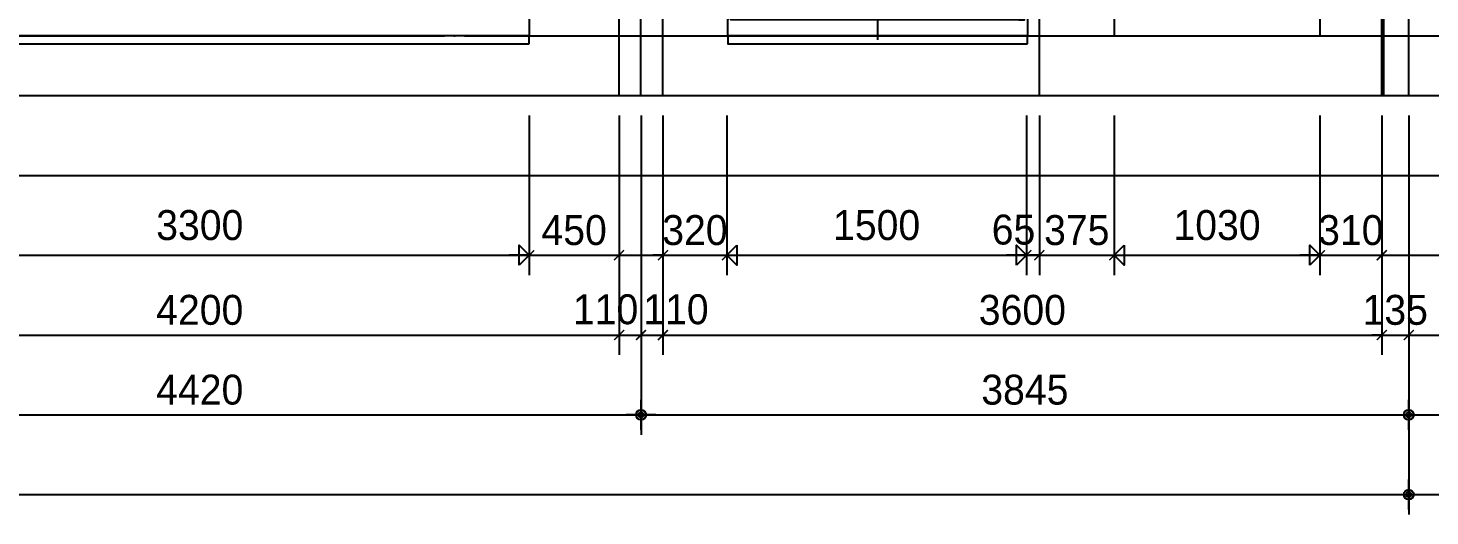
# Model space of a CAD drawing. Header units: millimetres. Extents: x -24416 to 92204, y -190080 to 23760.
# Drawn here: x 76405 to 83426, y -121048 to -118602 of the extents above; entities that cross this region are included whole.
import ezdxf
from ezdxf.xclip import XClip

# ---------------------------------------------------------------- set-up
doc = ezdxf.new("R2010")
doc.units = ezdxf.units.MM
doc.header["$LTSCALE"] = 50
doc.header["$XCLIPFRAME"] = 0
doc.linetypes.add('AUDIT_D_220706163347-0', pattern=[0])
doc.linetypes.add('CEN', pattern=[62, 60, -1, 0, -1])
doc.layers.get('defpoints').update_dxf_attribs({"color": 139})
for name, color, linetype in [('AA-XXXX-DIMS', 7, 'Continuous'), ('ARDM', 7, 'Continuous'), ('CEN_CON', 1, 'CEN'), ('CEN_WALL', 12, 'CEN'), ('CONC', 2, 'Continuous'), ('DIM', 7, 'AUDIT_D_220706163347-0'), ('ELE-하늘', 4, 'Continuous'), ('ELE3_CON', 7, 'Continuous'), ('WIN', 4, 'Continuous'), ('X - 단위세대$0$ETC', 6, 'Continuous')]:
    doc.layers.add(name, color=color, linetype=linetype)
doc.layers.add('Defpoint', color=135, linetype='Continuous', plot=False)
doc.layers.add('MC', color=135, linetype='Continuous', plot=False)
doc.styles.add('HAUD01', font='Dotum.ttf')
doc.styles.add('맑은고딕', font='malgun.ttf', dxfattribs={"width": 0.9})
doc.dimstyles.new('DIM-50', dxfattribs={"dimscale": 50, "dimtxt": 3, "dimasz": 1, "dimexe": 2, "dimexo": 2, "dimgap": 1, "dimtad": 1, "dimdec": 0, "dimzin": 0, "dimdsep": 46, "dimtxsty": '맑은고딕', "dimblk1": 'DIMDOT', "dimblk2": 'DIMDOT', "dimsah": 1, "dimcen": 0.09, "dimdle": 2, "dimclrd": 7, "dimclre": 7, "dimclrt": 3, "dimadec": 0, "dimazin": 0, "dimtfac": 1, "dimtdec": 0, "dimtix": 1, "dimtmove": 2, "dimatfit": 3, "dimldrblk": 'DIMDOT', "dimfxl": 1, "dimtolj": 1, "dimtzin": 0, "dimarcsym": 0})
doc.dimstyles.new('MCDIM-50', dxfattribs={"dimscale": 50, "dimtxt": 3, "dimasz": 1, "dimexe": 2, "dimexo": 2, "dimgap": 1, "dimtad": 1, "dimdec": 0, "dimzin": 0, "dimdsep": 46, "dimtxsty": '맑은고딕', "dimblk1": 'ARCHTICK', "dimblk2": 'ARCHTICK', "dimsah": 1, "dimcen": 0.09, "dimdle": 2, "dimclrd": 7, "dimclre": 7, "dimclrt": 3, "dimadec": 0, "dimazin": 0, "dimtfac": 1, "dimtdec": 0, "dimtix": 1, "dimtmove": 2, "dimatfit": 3, "dimldrblk": 'ARCHTICK', "dimfxl": 1, "dimtolj": 1, "dimtzin": 0, "dimarcsym": 0})
doc.dimstyles.new('외부100-win', dxfattribs={"dimscale": 50, "dimtxt": 3, "dimasz": 1, "dimexe": 2, "dimexo": 2.5, "dimgap": 1.5, "dimtad": 1, "dimdec": 0, "dimzin": 0, "dimdsep": 46, "dimtxsty": '맑은고딕', "dimblk": 'DO2-2', "dimblk1": 'DO2-2', "dimblk2": 'DIMDOT', "dimcen": 0.09, "dimdle": 2, "dimclrd": 7, "dimclre": 7, "dimclrt": 3, "dimadec": 0, "dimazin": 0, "dimtfac": 1, "dimtdec": 0, "dimtix": 1, "dimtmove": 2, "dimatfit": 3, "dimldrblk": 'DO2-2', "dimfxl": 1, "dimtolj": 1, "dimtzin": 0, "dimarcsym": 0})

# ---------------------------------------------------------------- blocks, each defined once
blk = doc.blocks.new('WIN_1500_단창2')
at = {"layer": 'Defpoint'}
for p, q in [((-15, 120), (-15, 0)), ((1485, 120), (1485, 0))]:
    blk.add_line(p, q, dxfattribs=at)
at = {"layer": 'WIN'}
blk.add_line((735, 220), (735, -100), dxfattribs=at)
at = {"layer": 'WIN', "color": 8}
for p, q in [((1430, 120), (40, 120)), ((1430, 82), (40, 82)), ((715, 79), (73, 79)), ((1442, 0), (28, 0)), ((715, 44), (73, 44)), ((1397, 38), (755, 38)), ((1397, 3), (755, 3))]:
    blk.add_line(p, q, dxfattribs=at)
at = {"layer": 'WIN'}
for points in [[(40, 82), (28, 82), (28, 0), (0, 0), (0, 120), (40, 120), (40, 82)], [(73, 64.5), (73, 79), (33, 79), (33, 44), (73, 44), (73, 58.5)], [(715, 64.5), (715, 79), (755, 79), (755, 44), (715, 44), (715, 58.5)], [(1430, 82), (1442, 82), (1442, 0), (1470, 0), (1470, 120), (1430, 120), (1430, 82)], [(722, 58.5), (722, 64.5), (66, 64.5), (66, 58.5), (722, 58.5)], [(755, 23.5), (755, 38), (715, 38), (715, 3), (755, 3), (755, 17.5)], [(1404, 17.5), (1404, 23.5), (748, 23.5), (748, 17.5), (1404, 17.5)], [(1397, 23.5), (1397, 38), (1437, 38), (1437, 3), (1397, 3), (1397, 17.5)]]:
    blk.add_lwpolyline(points, dxfattribs=at)
blk = doc.blocks.new('U-121A(확장)1', base_point=(300293.2, -148733.3))
at = {"layer": 'CEN_CON'}
for p, q in [((324813.2, -149000.8), (324813.2, -138365.8)), ((324813.2, -149033.3), (324813.2, -138398.3)), ((328658.2, -149033.3), (328658.2, -138398.3)), ((314628.2, -148733.3), (329263.2, -148733.3))]:
    blk.add_line(p, q, dxfattribs=at)
at = {"layer": 'CEN_WALL'}
blk.add_line((326808.2, -146763.3), (326808.2, -149033.3), dxfattribs=at)
at = {"layer": 'CONC'}
for p, q in [((326748.2, -148013.3), (326748.2, -148733.3)), ((324253.2, -148533.3), (324253.2, -148733.3)), ((325248.2, -148733.3), (325248.2, -148533.3)), ((327183.2, -148533.3), (327183.2, -148733.3)), ((328213.2, -148533.3), (328213.2, -148733.3)), ((324253.2, -148733.3), (325248.2, -148733.3)), ((326748.2, -148733.3), (327183.2, -148733.3)), ((328213.2, -148733.3), (328533.2, -148733.3))]:
    blk.add_line(p, q, dxfattribs=at)
at = {"layer": 'ELE3_CON'}
for p, q in [((324253.2, -148733.3), (320953.2, -148733.3)), ((326748.2, -148733.3), (325248.2, -148733.3)), ((327183.2, -148733.3), (328213.2, -148733.3))]:
    blk.add_line(p, q, dxfattribs=at)
at = {"layer": 'MC'}
for p, q in [((324703.2, -149000.8), (324703.2, -138365.8)), ((324703.2, -149033.3), (324703.2, -138398.3)), ((328523.2, -149033.3), (328523.2, -138398.3)), ((324923.2, -149033.3), (324923.2, -143303.3))]:
    blk.add_line(p, q, dxfattribs=at)
at = {"layer": 'X - 단위세대$0$ETC'}
for points in [[(324253.2, -148773.3), (324253.2, -148733.3), (320953.2, -148733.3), (320953.2, -148773.3), (324253.2, -148773.3)], [(326748.2, -148773.3), (326748.2, -148733.3), (325248.2, -148733.3), (325248.2, -148773.3), (326748.2, -148773.3)]]:
    blk.add_lwpolyline(points, dxfattribs=at)
at = {"layer": 'WIN'}
blk.add_blockref('WIN_1500_단창2', (325263.2, -148653.3), dxfattribs=at)
blk = doc.blocks.new('U-121B(확장)1', base_point=(292391.8, -178477.8))
at = {"layer": 'CONC'}
blk.add_line((292391.8, -178477.8), (292391.8, -169032.8), dxfattribs=at)
blk = doc.blocks.new('DIMDOT')
at = {"layer": 'AA-XXXX-DIMS'}
for p, q in [((0, -1.5), (0, 1.5)), ((-1.5, 0), (1.5, 0))]:
    blk.add_line(p, q, dxfattribs=at)
for radius in [0.5, 0.25]:
    blk.add_circle((0, 0), radius, dxfattribs=at)
blk = doc.blocks.new('*D752')
at = {"layer": 'defpoints', "color": 0, "transparency": 16777216}
for p in [(27987.4, -142700.7), (32407.4, -142700.7), (32407.4, -144300.7)]:
    blk.add_point(p, dxfattribs=at)
at = {"layer": 'DIM', "color": 7, "lineweight": -2, "transparency": 16777216}
for p, q in [((27987.4, -142800.7), (27987.4, -144400.7)), ((32407.4, -142800.7), (32407.4, -144400.7)), ((28037.4, -144300.7), (32357.4, -144300.7))]:
    blk.add_line(p, q, dxfattribs=at)
at = {"layer": 'DIM', "color": 7, "lineweight": -2, "transparency": 16777216, "xscale": 50, "yscale": 50, "zscale": 50, "rotation": 180}
blk.add_blockref('DIMDOT', (27987.4, -144300.7), dxfattribs=at)
at = {"layer": 'DIM', "color": 7, "lineweight": -2, "transparency": 16777216, "xscale": 50, "yscale": 50, "zscale": 50}
blk.add_blockref('DIMDOT', (32407.4, -144300.7), dxfattribs=at)
at = {"layer": 'DIM', "color": 3, "transparency": 16777216, "insert": (30197.4, -144175.6), "char_height": 150, "attachment_point": 5, "style": 'HAUD01'}
blk.add_mtext('\\A1;4420', dxfattribs=at)
blk = doc.blocks.new('*D753')
at = {"layer": 'defpoints', "color": 0, "transparency": 16777216}
for p in [(32407.4, -142700.7), (36252.4, -142700.7), (36252.4, -144300.7)]:
    blk.add_point(p, dxfattribs=at)
at = {"layer": 'DIM', "color": 7, "lineweight": -2, "transparency": 16777216}
for p, q in [((32407.4, -142800.7), (32407.4, -144400.7)), ((36252.4, -142800.7), (36252.4, -144400.7)), ((32457.4, -144300.7), (36202.4, -144300.7))]:
    blk.add_line(p, q, dxfattribs=at)
at = {"layer": 'DIM', "color": 7, "lineweight": -2, "transparency": 16777216, "xscale": 50, "yscale": 50, "zscale": 50, "rotation": 180}
blk.add_blockref('DIMDOT', (32407.4, -144300.7), dxfattribs=at)
at = {"layer": 'DIM', "color": 7, "lineweight": -2, "transparency": 16777216, "xscale": 50, "yscale": 50, "zscale": 50}
blk.add_blockref('DIMDOT', (36252.4, -144300.7), dxfattribs=at)
at = {"layer": 'DIM', "color": 3, "transparency": 16777216, "insert": (34329.9, -144175.6), "char_height": 150, "attachment_point": 5, "style": 'HAUD01'}
blk.add_mtext('\\A1;3845', dxfattribs=at)
blk = doc.blocks.new('*D754')
at = {"layer": 'defpoints', "color": 0, "transparency": 16777216}
for p in [(12192.4, -142700.7), (36252.4, -142700.7), (36252.4, -144700.7)]:
    blk.add_point(p, dxfattribs=at)
at = {"layer": 'DIM', "color": 7, "lineweight": -2, "transparency": 16777216}
for p, q in [((12192.4, -142800.7), (12192.4, -144800.7)), ((36252.4, -142800.7), (36252.4, -144800.7)), ((12242.4, -144700.7), (36202.4, -144700.7))]:
    blk.add_line(p, q, dxfattribs=at)
at = {"layer": 'DIM', "color": 7, "lineweight": -2, "transparency": 16777216, "xscale": 50, "yscale": 50, "zscale": 50, "rotation": 180}
blk.add_blockref('DIMDOT', (12192.4, -144700.7), dxfattribs=at)
at = {"layer": 'DIM', "color": 7, "lineweight": -2, "transparency": 16777216, "xscale": 50, "yscale": 50, "zscale": 50}
blk.add_blockref('DIMDOT', (36252.4, -144700.7), dxfattribs=at)
at = {"layer": 'DIM', "color": 3, "transparency": 16777216, "insert": (24222.4, -144575.6), "char_height": 150, "attachment_point": 5, "style": 'HAUD01'}
blk.add_mtext('\\A1;24060', dxfattribs=at)
blk = doc.blocks.new('_ArchTick')
at = {"color": 0, "linetype": 'ByBlock', "const_width": 0.15}
blk.add_lwpolyline([(-0.5, -0.5), (0.5, 0.5)], dxfattribs=at)
blk = doc.blocks.new('*D768')
at = {"layer": 'defpoints', "color": 0, "linetype": 'ByBlock', "transparency": 16777216}
for p in [(28097.4, -142700.7), (32297.4, -142700.7), (32297.4, -143900.7)]:
    blk.add_point(p, dxfattribs=at)
at = {"layer": 'DIM', "color": 7, "linetype": 'ByBlock', "lineweight": -2, "transparency": 16777216}
for p, q in [((28097.4, -142800.7), (28097.4, -144000.7)), ((32297.4, -142800.7), (32297.4, -144000.7)), ((27997.4, -143900.7), (32397.4, -143900.7))]:
    blk.add_line(p, q, dxfattribs=at)
at = {"layer": 'DIM', "color": 7, "linetype": 'ByBlock', "lineweight": -2, "transparency": 16777216, "xscale": 50, "yscale": 50, "zscale": 50, "rotation": 180}
blk.add_blockref('_ArchTick', (28097.4, -143900.7), dxfattribs=at)
at = {"layer": 'DIM', "color": 7, "linetype": 'ByBlock', "lineweight": -2, "transparency": 16777216, "xscale": 50, "yscale": 50, "zscale": 50}
blk.add_blockref('_ArchTick', (32297.4, -143900.7), dxfattribs=at)
at = {"layer": 'DIM', "color": 3, "linetype": 'ByBlock', "transparency": 16777216, "insert": (30197.4, -143775.6), "char_height": 150, "attachment_point": 5, "style": 'HAUD01'}
blk.add_mtext('\\A1;4200', dxfattribs=at)
blk = doc.blocks.new('*D769')
at = {"layer": 'defpoints', "color": 0, "linetype": 'ByBlock', "transparency": 16777216}
for p in [(32297.4, -142700.7), (32407.4, -142700.7), (32407.4, -143900.7)]:
    blk.add_point(p, dxfattribs=at)
at = {"layer": 'DIM', "color": 7, "linetype": 'ByBlock', "lineweight": -2, "transparency": 16777216}
for p, q in [((32297.4, -142800.7), (32297.4, -144000.7)), ((32407.4, -142800.7), (32407.4, -144000.7)), ((32197.4, -143900.7), (32507.4, -143900.7))]:
    blk.add_line(p, q, dxfattribs=at)
at = {"layer": 'DIM', "color": 7, "linetype": 'ByBlock', "lineweight": -2, "transparency": 16777216, "xscale": 50, "yscale": 50, "zscale": 50, "rotation": 180}
blk.add_blockref('_ArchTick', (32297.4, -143900.7), dxfattribs=at)
at = {"layer": 'DIM', "color": 7, "linetype": 'ByBlock', "lineweight": -2, "transparency": 16777216, "xscale": 50, "yscale": 50, "zscale": 50}
blk.add_blockref('_ArchTick', (32407.4, -143900.7), dxfattribs=at)
at = {"layer": 'DIM', "color": 3, "linetype": 'ByBlock', "transparency": 16777216, "insert": (32230.1, -143772.8), "char_height": 150, "attachment_point": 5, "style": 'HAUD01'}
blk.add_mtext('\\A1;110', dxfattribs=at)
blk = doc.blocks.new('*D770')
at = {"layer": 'defpoints', "color": 0, "linetype": 'ByBlock', "transparency": 16777216}
for p in [(32407.4, -142700.7), (32517.4, -142700.7), (32517.4, -143900.7)]:
    blk.add_point(p, dxfattribs=at)
at = {"layer": 'DIM', "color": 7, "linetype": 'ByBlock', "lineweight": -2, "transparency": 16777216}
for p, q in [((32407.4, -142800.7), (32407.4, -144000.7)), ((32517.4, -142800.7), (32517.4, -144000.7)), ((32307.4, -143900.7), (32617.4, -143900.7))]:
    blk.add_line(p, q, dxfattribs=at)
at = {"layer": 'DIM', "color": 7, "linetype": 'ByBlock', "lineweight": -2, "transparency": 16777216, "xscale": 50, "yscale": 50, "zscale": 50, "rotation": 180}
blk.add_blockref('_ArchTick', (32407.4, -143900.7), dxfattribs=at)
at = {"layer": 'DIM', "color": 7, "linetype": 'ByBlock', "lineweight": -2, "transparency": 16777216, "xscale": 50, "yscale": 50, "zscale": 50}
blk.add_blockref('_ArchTick', (32517.4, -143900.7), dxfattribs=at)
at = {"layer": 'DIM', "color": 3, "linetype": 'ByBlock', "transparency": 16777216, "insert": (32582.4, -143772.8), "char_height": 150, "attachment_point": 5, "style": 'HAUD01'}
blk.add_mtext('\\A1;110', dxfattribs=at)
blk = doc.blocks.new('*D771')
at = {"layer": 'defpoints', "color": 0, "linetype": 'ByBlock', "transparency": 16777216}
for p in [(32517.4, -142700.7), (36117.4, -142700.7), (36117.4, -143900.7)]:
    blk.add_point(p, dxfattribs=at)
at = {"layer": 'DIM', "color": 7, "linetype": 'ByBlock', "lineweight": -2, "transparency": 16777216}
for p, q in [((32517.4, -142800.7), (32517.4, -144000.7)), ((36117.4, -142800.7), (36117.4, -144000.7)), ((32417.4, -143900.7), (36217.4, -143900.7))]:
    blk.add_line(p, q, dxfattribs=at)
at = {"layer": 'DIM', "color": 7, "linetype": 'ByBlock', "lineweight": -2, "transparency": 16777216, "xscale": 50, "yscale": 50, "zscale": 50, "rotation": 180}
blk.add_blockref('_ArchTick', (32517.4, -143900.7), dxfattribs=at)
at = {"layer": 'DIM', "color": 7, "linetype": 'ByBlock', "lineweight": -2, "transparency": 16777216, "xscale": 50, "yscale": 50, "zscale": 50}
blk.add_blockref('_ArchTick', (36117.4, -143900.7), dxfattribs=at)
at = {"layer": 'DIM', "color": 3, "linetype": 'ByBlock', "transparency": 16777216, "insert": (34317.4, -143775.6), "char_height": 150, "attachment_point": 5, "style": 'HAUD01'}
blk.add_mtext('\\A1;3600', dxfattribs=at)
blk = doc.blocks.new('*D772')
at = {"layer": 'defpoints', "color": 0, "linetype": 'ByBlock', "transparency": 16777216}
for p in [(36117.4, -142700.7), (36252.4, -142700.7), (36252.4, -143900.7)]:
    blk.add_point(p, dxfattribs=at)
at = {"layer": 'DIM', "color": 7, "linetype": 'ByBlock', "lineweight": -2, "transparency": 16777216}
for p, q in [((36117.4, -142800.7), (36117.4, -144000.7)), ((36252.4, -142800.7), (36252.4, -144000.7)), ((36117.4, -143900.7), (36067.4, -143900.7)), ((36117.4, -143900.7), (36252.4, -143900.7)), ((36252.4, -143900.7), (36302.4, -143900.7))]:
    blk.add_line(p, q, dxfattribs=at)
at = {"layer": 'DIM', "color": 7, "linetype": 'ByBlock', "lineweight": -2, "transparency": 16777216, "xscale": 50, "yscale": 50, "zscale": 50}
blk.add_blockref('_ArchTick', (36117.4, -143900.7), dxfattribs=at)
at = {"layer": 'DIM', "color": 7, "linetype": 'ByBlock', "lineweight": -2, "transparency": 16777216, "xscale": 50, "yscale": 50, "zscale": 50, "rotation": 180}
blk.add_blockref('_ArchTick', (36252.4, -143900.7), dxfattribs=at)
at = {"layer": 'DIM', "color": 3, "linetype": 'ByBlock', "transparency": 16777216, "insert": (36184.9, -143775.6), "char_height": 150, "attachment_point": 5, "style": 'HAUD01'}
blk.add_mtext('\\A1;135', dxfattribs=at)
blk = doc.blocks.new('DO2-2')
at = {"layer": 'ARDM'}
blk.add_line((0, 0), (-2, 0), dxfattribs=at)
blk.add_lwpolyline([(-1, -1), (-1, 1), (0, 0)], close=True, dxfattribs=at)
blk = doc.blocks.new('*D786')
at = {"layer": 'defpoints', "color": 0, "linetype": 'ByBlock', "transparency": 16777216}
for p in [(28547.4, -142700.7), (31847.4, -142700.7), (31847.4, -143500.7)]:
    blk.add_point(p, dxfattribs=at)
at = {"layer": 'DIM', "color": 7, "linetype": 'ByBlock', "lineweight": -2, "transparency": 16777216}
for p, q in [((28547.4, -142825.7), (28547.4, -143600.7)), ((31847.4, -142825.7), (31847.4, -143600.7)), ((28597.4, -143500.7), (31797.4, -143500.7))]:
    blk.add_line(p, q, dxfattribs=at)
at = {"layer": 'DIM', "color": 7, "linetype": 'ByBlock', "lineweight": -2, "transparency": 16777216, "xscale": 50, "yscale": 50, "zscale": 50, "rotation": 180}
blk.add_blockref('DO2-2', (28547.4, -143500.7), dxfattribs=at)
at = {"layer": 'DIM', "color": 7, "linetype": 'ByBlock', "lineweight": -2, "transparency": 16777216, "xscale": 50, "yscale": 50, "zscale": 50}
blk.add_blockref('DO2-2', (31847.4, -143500.7), dxfattribs=at)
at = {"layer": 'DIM', "color": 3, "linetype": 'ByBlock', "transparency": 16777216, "insert": (30197.4, -143350.6), "char_height": 150, "attachment_point": 5, "style": 'HAUD01'}
blk.add_mtext('\\A1;3300', dxfattribs=at)
blk = doc.blocks.new('*D787')
at = {"layer": 'defpoints', "color": 0, "linetype": 'ByBlock', "transparency": 16777216}
for p in [(31847.4, -142700.7), (32297.4, -142700.7), (32297.4, -143500.7)]:
    blk.add_point(p, dxfattribs=at)
at = {"layer": 'DIM', "color": 7, "linetype": 'ByBlock', "lineweight": -2, "transparency": 16777216}
for p, q in [((31847.4, -142800.7), (31847.4, -143600.7)), ((32297.4, -142800.7), (32297.4, -143600.7)), ((31747.4, -143500.7), (32397.4, -143500.7))]:
    blk.add_line(p, q, dxfattribs=at)
at = {"layer": 'DIM', "color": 7, "linetype": 'ByBlock', "lineweight": -2, "transparency": 16777216, "xscale": 50, "yscale": 50, "zscale": 50, "rotation": 180}
blk.add_blockref('_ArchTick', (31847.4, -143500.7), dxfattribs=at)
at = {"layer": 'DIM', "color": 7, "linetype": 'ByBlock', "lineweight": -2, "transparency": 16777216, "xscale": 50, "yscale": 50, "zscale": 50}
blk.add_blockref('_ArchTick', (32297.4, -143500.7), dxfattribs=at)
at = {"layer": 'DIM', "color": 3, "linetype": 'ByBlock', "transparency": 16777216, "insert": (32072.4, -143375.6), "char_height": 150, "attachment_point": 5, "style": 'HAUD01'}
blk.add_mtext('\\A1;450', dxfattribs=at)
blk = doc.blocks.new('*D788')
at = {"layer": 'defpoints', "color": 0, "linetype": 'ByBlock', "transparency": 16777216}
for p in [(32517.4, -142700.7), (32837.4, -142700.7), (32837.4, -143500.7)]:
    blk.add_point(p, dxfattribs=at)
at = {"layer": 'DIM', "color": 7, "linetype": 'ByBlock', "lineweight": -2, "transparency": 16777216}
for p, q in [((32517.4, -142800.7), (32517.4, -143600.7)), ((32837.4, -142800.7), (32837.4, -143600.7)), ((32517.4, -143500.7), (32467.4, -143500.7)), ((32517.4, -143500.7), (32837.4, -143500.7)), ((32837.4, -143500.7), (32887.4, -143500.7))]:
    blk.add_line(p, q, dxfattribs=at)
at = {"layer": 'DIM', "color": 7, "linetype": 'ByBlock', "lineweight": -2, "transparency": 16777216, "xscale": 50, "yscale": 50, "zscale": 50}
blk.add_blockref('_ArchTick', (32517.4, -143500.7), dxfattribs=at)
at = {"layer": 'DIM', "color": 7, "linetype": 'ByBlock', "lineweight": -2, "transparency": 16777216, "xscale": 50, "yscale": 50, "zscale": 50, "rotation": 180}
blk.add_blockref('_ArchTick', (32837.4, -143500.7), dxfattribs=at)
at = {"layer": 'DIM', "color": 3, "linetype": 'ByBlock', "transparency": 16777216, "insert": (32677.4, -143375.6), "char_height": 150, "attachment_point": 5, "style": 'HAUD01'}
blk.add_mtext('\\A1;320', dxfattribs=at)
blk = doc.blocks.new('*D789')
at = {"layer": 'defpoints', "color": 0, "linetype": 'ByBlock', "transparency": 16777216}
for p in [(32837.4, -142700.7), (34337.4, -142700.7), (34337.4, -143500.7)]:
    blk.add_point(p, dxfattribs=at)
at = {"layer": 'DIM', "color": 7, "linetype": 'ByBlock', "lineweight": -2, "transparency": 16777216}
for p, q in [((32837.4, -142825.7), (32837.4, -143600.7)), ((34337.4, -142825.7), (34337.4, -143600.7)), ((32887.4, -143500.7), (34287.4, -143500.7))]:
    blk.add_line(p, q, dxfattribs=at)
at = {"layer": 'DIM', "color": 7, "linetype": 'ByBlock', "lineweight": -2, "transparency": 16777216, "xscale": 50, "yscale": 50, "zscale": 50, "rotation": 180}
blk.add_blockref('DO2-2', (32837.4, -143500.7), dxfattribs=at)
at = {"layer": 'DIM', "color": 7, "linetype": 'ByBlock', "lineweight": -2, "transparency": 16777216, "xscale": 50, "yscale": 50, "zscale": 50}
blk.add_blockref('DO2-2', (34337.4, -143500.7), dxfattribs=at)
at = {"layer": 'DIM', "color": 3, "linetype": 'ByBlock', "transparency": 16777216, "insert": (33587.4, -143350.6), "char_height": 150, "attachment_point": 5, "style": 'HAUD01'}
blk.add_mtext('\\A1;1500', dxfattribs=at)
blk = doc.blocks.new('*D790')
at = {"layer": 'defpoints', "color": 0, "linetype": 'ByBlock', "transparency": 16777216}
for p in [(34337.4, -142700.7), (34402.4, -142700.7), (34402.4, -143500.7)]:
    blk.add_point(p, dxfattribs=at)
at = {"layer": 'DIM', "color": 7, "linetype": 'ByBlock', "lineweight": -2, "transparency": 16777216}
for p, q in [((34337.4, -142800.7), (34337.4, -143600.7)), ((34402.4, -142800.7), (34402.4, -143600.7)), ((34337.4, -143500.7), (34287.4, -143500.7)), ((34337.4, -143500.7), (34402.4, -143500.7)), ((34402.4, -143500.7), (34452.4, -143500.7))]:
    blk.add_line(p, q, dxfattribs=at)
at = {"layer": 'DIM', "color": 7, "linetype": 'ByBlock', "lineweight": -2, "transparency": 16777216, "xscale": 50, "yscale": 50, "zscale": 50}
blk.add_blockref('_ArchTick', (34337.4, -143500.7), dxfattribs=at)
at = {"layer": 'DIM', "color": 7, "linetype": 'ByBlock', "lineweight": -2, "transparency": 16777216, "xscale": 50, "yscale": 50, "zscale": 50, "rotation": 180}
blk.add_blockref('_ArchTick', (34402.4, -143500.7), dxfattribs=at)
at = {"layer": 'DIM', "color": 3, "linetype": 'ByBlock', "transparency": 16777216, "insert": (34273, -143373.2), "char_height": 150, "attachment_point": 5, "style": 'HAUD01'}
blk.add_mtext('\\A1;65', dxfattribs=at)
blk = doc.blocks.new('*D791')
at = {"layer": 'defpoints', "color": 0, "linetype": 'ByBlock', "transparency": 16777216}
for p in [(34402.4, -142700.7), (34777.4, -142700.7), (34777.4, -143500.7)]:
    blk.add_point(p, dxfattribs=at)
at = {"layer": 'DIM', "color": 7, "linetype": 'ByBlock', "lineweight": -2, "transparency": 16777216}
for p, q in [((34402.4, -142800.7), (34402.4, -143600.7)), ((34777.4, -142800.7), (34777.4, -143600.7)), ((34402.4, -143500.7), (34352.4, -143500.7)), ((34402.4, -143500.7), (34777.4, -143500.7)), ((34777.4, -143500.7), (34827.4, -143500.7))]:
    blk.add_line(p, q, dxfattribs=at)
at = {"layer": 'DIM', "color": 7, "linetype": 'ByBlock', "lineweight": -2, "transparency": 16777216, "xscale": 50, "yscale": 50, "zscale": 50}
blk.add_blockref('_ArchTick', (34402.4, -143500.7), dxfattribs=at)
at = {"layer": 'DIM', "color": 7, "linetype": 'ByBlock', "lineweight": -2, "transparency": 16777216, "xscale": 50, "yscale": 50, "zscale": 50, "rotation": 180}
blk.add_blockref('_ArchTick', (34777.4, -143500.7), dxfattribs=at)
at = {"layer": 'DIM', "color": 3, "linetype": 'ByBlock', "transparency": 16777216, "insert": (34589.9, -143375.6), "char_height": 150, "attachment_point": 5, "style": 'HAUD01'}
blk.add_mtext('\\A1;375', dxfattribs=at)
blk = doc.blocks.new('*D792')
at = {"layer": 'defpoints', "color": 0, "linetype": 'ByBlock', "transparency": 16777216}
for p in [(34777.4, -142700.7), (35807.4, -142700.7), (35807.4, -143500.7)]:
    blk.add_point(p, dxfattribs=at)
at = {"layer": 'DIM', "color": 7, "linetype": 'ByBlock', "lineweight": -2, "transparency": 16777216}
for p, q in [((34777.4, -142825.7), (34777.4, -143600.7)), ((35807.4, -142825.7), (35807.4, -143600.7)), ((34827.4, -143500.7), (35757.4, -143500.7))]:
    blk.add_line(p, q, dxfattribs=at)
at = {"layer": 'DIM', "color": 7, "linetype": 'ByBlock', "lineweight": -2, "transparency": 16777216, "xscale": 50, "yscale": 50, "zscale": 50, "rotation": 180}
blk.add_blockref('DO2-2', (34777.4, -143500.7), dxfattribs=at)
at = {"layer": 'DIM', "color": 7, "linetype": 'ByBlock', "lineweight": -2, "transparency": 16777216, "xscale": 50, "yscale": 50, "zscale": 50}
blk.add_blockref('DO2-2', (35807.4, -143500.7), dxfattribs=at)
at = {"layer": 'DIM', "color": 3, "linetype": 'ByBlock', "transparency": 16777216, "insert": (35292.4, -143350.6), "char_height": 150, "attachment_point": 5, "style": 'HAUD01'}
blk.add_mtext('\\A1;1030', dxfattribs=at)
blk = doc.blocks.new('*D793')
at = {"layer": 'defpoints', "color": 0, "linetype": 'ByBlock', "transparency": 16777216}
for p in [(35807.4, -142700.7), (36117.4, -142700.7), (36117.4, -143500.7)]:
    blk.add_point(p, dxfattribs=at)
at = {"layer": 'DIM', "color": 7, "linetype": 'ByBlock', "lineweight": -2, "transparency": 16777216}
for p, q in [((35807.4, -142800.7), (35807.4, -143600.7)), ((36117.4, -142800.7), (36117.4, -143600.7)), ((35807.4, -143500.7), (35757.4, -143500.7)), ((35807.4, -143500.7), (36117.4, -143500.7)), ((36117.4, -143500.7), (36167.4, -143500.7))]:
    blk.add_line(p, q, dxfattribs=at)
at = {"layer": 'DIM', "color": 7, "linetype": 'ByBlock', "lineweight": -2, "transparency": 16777216, "xscale": 50, "yscale": 50, "zscale": 50}
blk.add_blockref('_ArchTick', (35807.4, -143500.7), dxfattribs=at)
at = {"layer": 'DIM', "color": 7, "linetype": 'ByBlock', "lineweight": -2, "transparency": 16777216, "xscale": 50, "yscale": 50, "zscale": 50, "rotation": 180}
blk.add_blockref('_ArchTick', (36117.4, -143500.7), dxfattribs=at)
at = {"layer": 'DIM', "color": 3, "linetype": 'ByBlock', "transparency": 16777216, "insert": (35962.4, -143375.6), "char_height": 150, "attachment_point": 5, "style": 'HAUD01'}
blk.add_mtext('\\A1;310', dxfattribs=at)
blk = doc.blocks.new('DIM-1108')
at = {"layer": 'DIM'}
for base, p1, p2, picture, middle in [((36252.4, -144700.7), (12192.4, -142700.7), (36252.4, -142700.7), '*D754', (24222.4, -144575.6)), ((32407.4, -144300.7), (27987.4, -142700.7), (32407.4, -142700.7), '*D752', (30197.4, -144175.6)), ((36252.4, -144300.7), (32407.4, -142700.7), (36252.4, -142700.7), '*D753', (34329.9, -144175.6))]:
    dim = blk.add_linear_dim(base=base, p1=p1, p2=p2, angle=180, dimstyle='DIM-50', override={"dimscale": 50, "dimtxsty": 'HAUD01'}, dxfattribs=at)
    dim.commit()
    dim.dimension.update_dxf_attribs({"geometry": picture, "text_midpoint": middle})
at = {"layer": 'DIM', "linetype": 'ByBlock'}
for base, p1, p2, dimstyle, picture, middle in [((32297.4, -143900.7), (28097.4, -142700.7), (32297.4, -142700.7), 'MCDIM-50', '*D768', (30197.4, -143775.6)), ((31847.4, -143500.7), (28547.4, -142700.7), (31847.4, -142700.7), '외부100-win', '*D786', (30197.4, -143350.6)), ((32297.4, -143500.7), (31847.4, -142700.7), (32297.4, -142700.7), 'MCDIM-50', '*D787', (32072.4, -143375.6)), ((36117.4, -143900.7), (32517.4, -142700.7), (36117.4, -142700.7), 'MCDIM-50', '*D771', (34317.4, -143775.6)), ((32837.4, -143500.7), (32517.4, -142700.7), (32837.4, -142700.7), 'MCDIM-50', '*D788', (32677.4, -143375.6)), ((34337.4, -143500.7), (32837.4, -142700.7), (34337.4, -142700.7), '외부100-win', '*D789', (33587.4, -143350.6)), ((34777.4, -143500.7), (34402.4, -142700.7), (34777.4, -142700.7), 'MCDIM-50', '*D791', (34589.9, -143375.6)), ((35807.4, -143500.7), (34777.4, -142700.7), (35807.4, -142700.7), '외부100-win', '*D792', (35292.4, -143350.6)), ((36117.4, -143500.7), (35807.4, -142700.7), (36117.4, -142700.7), 'MCDIM-50', '*D793', (35962.4, -143375.6)), ((36252.4, -143900.7), (36117.4, -142700.7), (36252.4, -142700.7), 'MCDIM-50', '*D772', (36184.9, -143775.6))]:
    dim = blk.add_linear_dim(base=base, p1=p1, p2=p2, angle=180, dimstyle=dimstyle, override={"dimtxsty": 'HAUD01'}, dxfattribs=at)
    dim.commit()
    dim.dimension.update_dxf_attribs({"geometry": picture, "text_midpoint": middle})
for base, p1, p2, picture, middle in [((32407.4, -143900.7), (32297.4, -142700.7), (32407.4, -142700.7), '*D769', (32230.1, -143772.8)), ((32517.4, -143900.7), (32407.4, -142700.7), (32517.4, -142700.7), '*D770', (32582.4, -143772.8)), ((34402.4, -143500.7), (34337.4, -142700.7), (34402.4, -142700.7), '*D790', (34273, -143373.2))]:
    dim = blk.add_linear_dim(base=base, p1=p1, p2=p2, angle=180, dimstyle='MCDIM-50', override={"dimtxsty": 'HAUD01'}, dxfattribs=at)
    dim.commit()
    dim.dimension.update_dxf_attribs({"geometry": picture, "text_midpoint": middle, "dimtype": 128})

msp = doc.modelspace()

# ---------------------------------------------------------------- linework, layer by layer
at = {"layer": 'defpoints'}
for points in [[(86520.1, -103565.7), (52654.5, -103565.7), (52654.5, -120940.7), (86520.1, -120940.7)], [(86120.1, -103965.7), (53054.5, -103965.7), (53054.5, -120540.7), (86120.1, -120540.7)], [(85720.1, -104365.7), (53454.5, -104365.7), (53454.5, -120140.7), (85720.1, -120140.7)], [(85320.1, -104765.7), (53854.5, -104765.7), (53854.5, -119740.7), (85320.1, -119740.7)], [(84920.1, -105165.7), (54254.5, -105165.7), (54254.5, -119340.7), (84920.1, -119340.7)], [(84520.1, -105565.7), (54654.5, -105565.7), (54654.5, -118940.7), (84520.1, -118940.7)]]:
    msp.add_lwpolyline(points, close=True, dxfattribs=at)

# ---------------------------------------------------------------- block references
msp.add_blockref('DIM-1108', (47067.2, 23760))
ref = msp.add_blockref('U-121A(확장)1', (54954.5, -118640.7))
XClip(ref).set_block_clipping_path([(299993.2395842669, -149033.311332551), (329858.8019320485, -135658.3113325509)])
at = {"layer": 'ELE-하늘'}
ref = msp.add_blockref('U-121B(확장)1', (83194.5, -121735.7), dxfattribs=at)
XClip(ref).set_block_clipping_path([(263851.77152699, -175682.7726251347), (293717.3338747716, -162307.7726251347)])

doc.saveas('drawing.dxf')
